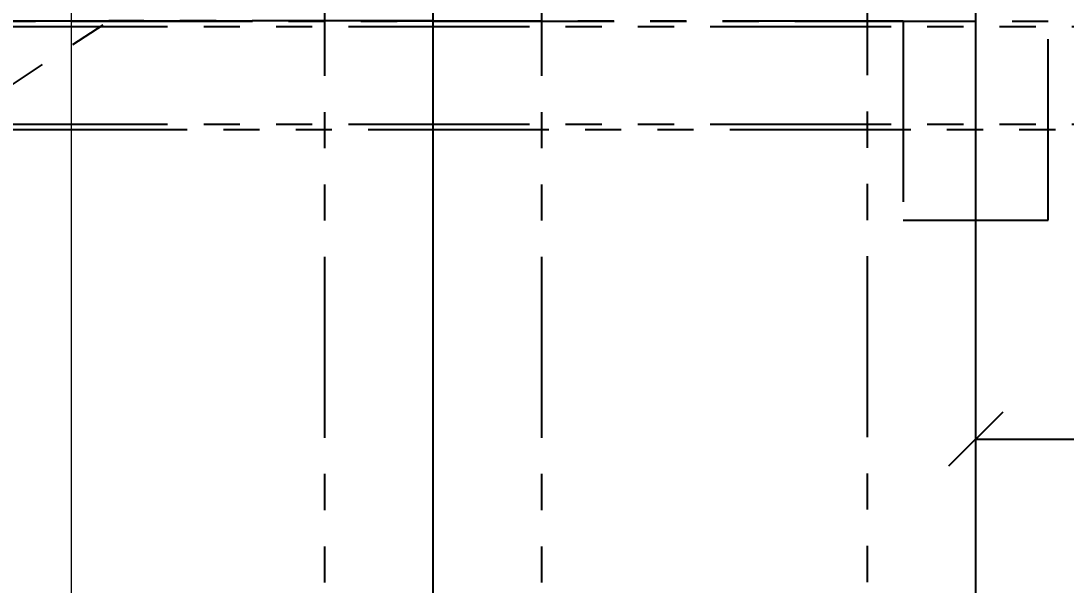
# Model space of a CAD drawing. Header units: inches. Extents: x 0 to 157513, y -28488 to 35640.
# Drawn here: x 22395 to 25285, y 20685 to 22244 of the extents above; entities that cross this region are included whole.
import ezdxf

# ---------------------------------------------------------------- set-up
doc = ezdxf.new("R2010")
doc.units = ezdxf.units.IN
doc.header["$LTSCALE"] = 400
doc.header["$MEASUREMENT"] = 0
for name, pattern in [('CENTER', [2, 1.25, -0.25, 0.25, -0.25]), ('CENTER2', [28.575, 19.05, -3.175, 3.175, -3.175]), ('PHANTOM', [2.5, 1.25, -0.25, 0.25, -0.25, 0.25, -0.25])]:
    doc.linetypes.add(name, pattern=pattern)
doc.layers.add('BF', color=8, linetype='PHANTOM')
doc.layers.add('R-CENTER', color=1, linetype='CENTER2', lineweight=5)
doc.styles.add('ROMANS', font='romans')
doc.dimstyles.new('SAM2 60 SC', dxfattribs={"dimscale": 60, "dimtxt": 2.5, "dimasz": 2.5, "dimexe": 1.25, "dimexo": 0.625, "dimtad": 1, "dimtoh": 1, "dimdec": 0, "dimdsep": 46, "dimtxsty": 'ROMANS', "dimblk": 'OBLIQUE', "dimcen": 2.5, "dimclrd": 1, "dimclre": 1, "dimclrt": 256, "dimadec": 0, "dimazin": 2, "dimtfac": 1, "dimtdec": 0, "dimtofl": 0, "dimtmove": 0, "dimatfit": 3, "dimfxl": 1, "dimtolj": 1, "dimtzin": 0, "dimarcsym": 1})

# ---------------------------------------------------------------- blocks, each defined once
blk = doc.blocks.new('_OBLIQUE')
at = {"color": 0, "linetype": 'ByBlock'}
blk.add_line((-0.5, -0.5), (0.5, 0.5), dxfattribs=at)
blk = doc.blocks.new('*D43')
at = {"color": 1, "lineweight": -2}
for p, q in [((27034.7, 21906.4), (27034.7, 21013.6)), ((25034.7, 21217.7), (25034.7, 21013.6)), ((25034.7, 21088.6), (27034.7, 21088.6))]:
    blk.add_line(p, q, dxfattribs=at)
at = {"layer": 'Defpoints', "color": 0}
for p in [(27034.7, 21943.9, -666309), (25034.7, 21255.2), (27034.7, 21088.6)]:
    blk.add_point(p, dxfattribs=at)
at = {"color": 1, "lineweight": -2, "xscale": 150, "yscale": 150, "zscale": 150, "rotation": 180}
blk.add_blockref('_OBLIQUE', (25034.7, 21088.6), dxfattribs=at)
at = {"color": 1, "lineweight": -2, "xscale": 150, "yscale": 150, "zscale": 150}
blk.add_blockref('_OBLIQUE', (27034.7, 21088.6), dxfattribs=at)
at = {"insert": (26034.7, 21201.1), "char_height": 150, "attachment_point": 5, "style": 'ROMANS'}
blk.add_mtext('\\A1;2000', dxfattribs=at)
blk = doc.blocks.new('611bf4strgesv')
at = {"layer": 'BF'}
for p, q in [((-8610.6, 31515.8, 236), (-8610.6, 24671.6, 236)), ((-8010.6, 31515.8, 236), (-8010.6, 24671.6, 236)), ((-7110.6, 31517.3, 405.4), (-7110.6, 23887.1, 405.4)), ((-6610.6, 30617.3, 415), (-6610.6, 31317.3, 415)), ((-7010.6, 31167.3, -1334.8), (-12610.6, 31167.3, -1334.8)), ((-11643.9, 29560.3, 405.4), (-9207.1, 31167.6, 405.4)), ((-11544.4, 31151.9, -665903.6), (-4810.2, 31151.9, -665903.6)), ((-10310.1, 31167.3, -665903.6), (-4810.2, 31167.3, -665903.6)), ((-8310.6, 31167.6, 405.4), (-9207.1, 31167.6, 405.4)), ((-7010.6, 31167.3, 415), (-7010.6, 30617.3, 415)), ((-11544.4, 30882.7, -665903.6), (-4810.2, 30882.7, -665903.6)), ((-11490.2, 30867.3, -665903.6), (-4810.2, 30867.3, -665903.6)), ((-7010.6, 30617.3, 415), (-6610.6, 30617.3, 415))]:
    blk.add_line(p, q, dxfattribs=at)
at = {"layer": 'BF', "linetype": 'CENTER', "ltscale": 20}
for p, q in [((-8310.6, 24671.6, 405.4), (-8310.6, 31317.6, 405.4)), ((-6810.6, 31317.6, 405.4), (-6810.6, 23887.1, 405.4))]:
    blk.add_line(p, q, dxfattribs=at)

msp = doc.modelspace()

# ---------------------------------------------------------------- linework, layer by layer
at = {"layer": 'R-CENTER', "linetype": 'CENTER', "ltscale": 20}
msp.add_line((22534.7, 14963.6, -6762.7), (22534.7, 22373.2, -6764), dxfattribs=at)

# ---------------------------------------------------------------- block references
msp.add_blockref('611bf4strgesv', (31845.3, -8923.4, -372.4))

# ---------------------------------------------------------------- dimensions: what is measured, and where the dimension line sits
dim = msp.add_linear_dim(base=(27034.7, 21088.6, 33), p1=(25034.7, 21255.2, 33), p2=(27034.7, 21943.9, -666276), dimstyle='SAM2 60 SC')
dim.commit()
dim.dimension.update_dxf_attribs({"geometry": '*D43', "text_midpoint": (26034.7, 21088.6, 33), "dimtype": 160})

doc.saveas('drawing.dxf')
